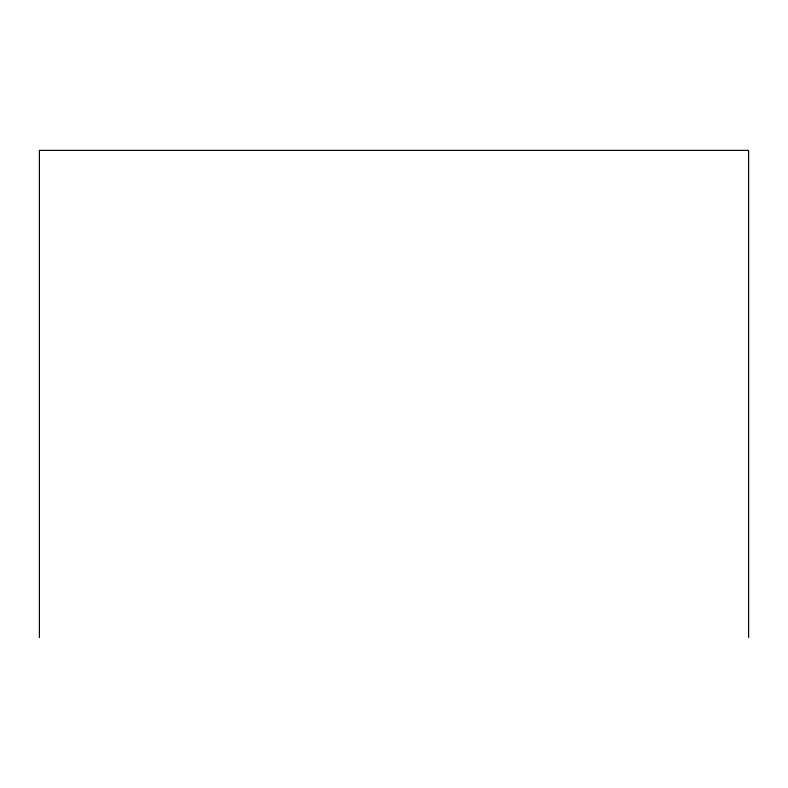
<?xml version="1.0" encoding="UTF-8"?>
<svg xmlns="http://www.w3.org/2000/svg" width="788" height="788" viewBox="0 0 788 788"><rect width="100%" height="100%" fill="white"/><g stroke="black" fill="none" stroke-linecap="round" stroke-linejoin="round"><path stroke-width="1.18" d="M748.6 637.61L748.6 150.39L39.4 150.39L39.4 637.61"/></g></svg>
